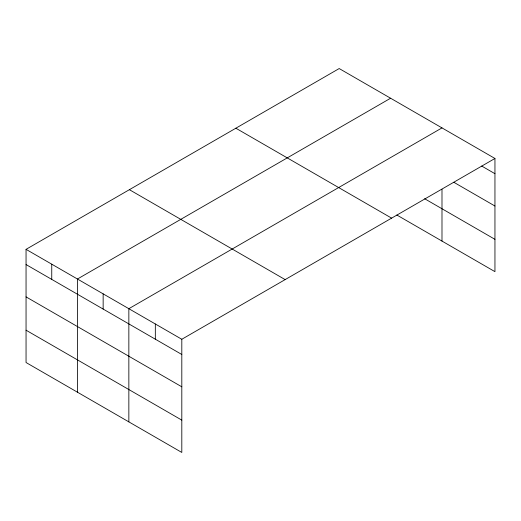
<?xml version="1.0" encoding="UTF-8"?>
<svg xmlns="http://www.w3.org/2000/svg" width="521" height="521" viewBox="0 0 521 521"><rect width="100%" height="100%" fill="white"/><g stroke="black" fill="none" stroke-linecap="round" stroke-linejoin="round"><path stroke-width="0.78" d="M26.05 249.344L181.809 339.269L181.809 452.449L26.05 362.525L26.05 249.344L339.191 68.551L494.95 158.475L494.95 271.656L396.846 215.017M390.594 98.228L77.453 279.015L77.453 392.202M441.99 127.899L128.85 308.692L128.85 421.873M181.809 339.269L494.95 158.475M481.71 166.049L494.95 173.695M453.837 182.285L494.95 206.023M424.628 198.729L494.95 239.328M235.857 128.212L391.616 218.136M129.384 189.683L285.143 279.608M26.05 264.557L181.809 354.482M26.05 296.885L181.809 386.81M26.05 330.197L181.809 420.121M441.99 189.26L441.99 241.086M155.33 323.977L155.33 339.197M103.151 293.857L103.151 309.07M51.748 264.18L51.748 279.393"/></g></svg>
